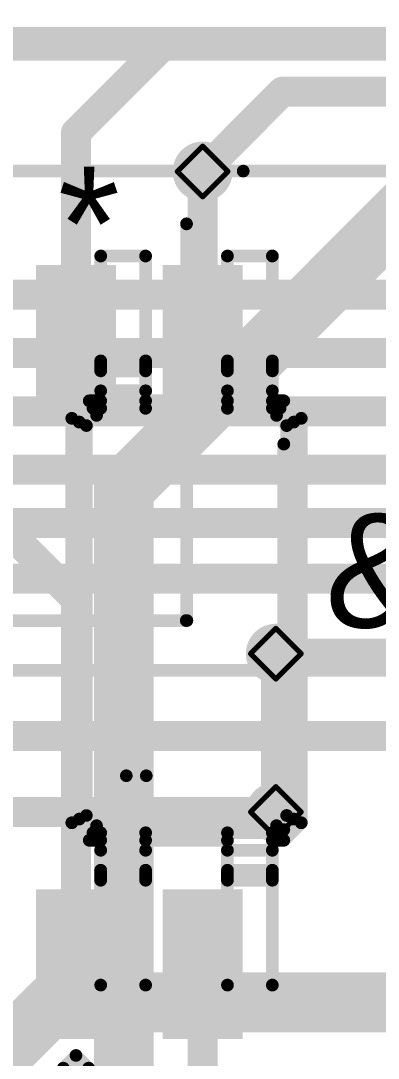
# Model space of a CAD drawing. Header units: millimetres. Extents: x -16 to 330, y -45 to 150.
# Drawn here: x 53.09 to 56.68, y 8.13 to 18.51 of the extents above; entities that cross this region are included whole.
import ezdxf

# ---------------------------------------------------------------- set-up
doc = ezdxf.new("R2010")
doc.units = ezdxf.units.MM
for name, color, linetype in [('BottomLayer', 5, 'Continuous'), ('BottomSolder', 6, 'Continuous'), ('DrillDrawing', 1, 'Continuous'), ('Mechanical13', 56, 'Continuous'), ('MidLayer1', 16, 'Continuous'), ('MidLayer2', 76, 'Continuous'), ('TopLayer', 1, 'Continuous'), ('TopOverlay', 2, 'Continuous'), ('TopPaste', 8, 'Continuous'), ('TopSolder', 216, 'Continuous'), ('ViaHoleLayer', 16, 'Continuous')]:
    doc.layers.add(name, color=color, linetype=linetype)
doc.styles.add('Arial', font='arial.ttf', dxfattribs={"height": 0.2})

# ---------------------------------------------------------------- blocks, each defined once
blk = doc.blocks.new('SOP_4_1_27_________B____2_6___63')
at = {"layer": 'TopLayer'}
for points in [[(-3.875, 1.035), (-2.375, 1.035), (-2.375, 0.235), (-3.875, 0.235)], [(2.375, 1.035), (3.875, 1.035), (3.875, 0.235), (2.375, 0.235)], [(2.375, 1.035), (3.875, 1.035), (3.875, 0.235), (2.375, 0.235)], [(-3.875, -0.235), (-2.375, -0.235), (-2.375, -1.035), (-3.875, -1.035)], [(2.375, -0.235), (3.875, -0.235), (3.875, -1.035), (2.375, -1.035)]]:
    blk.add_hatch(color=1, dxfattribs=at).paths.add_polyline_path(points)
at = {"layer": 'TopPaste'}
for points in [[(-3.875, 1.035), (-2.375, 1.035), (-2.375, 0.235), (-3.875, 0.235)], [(2.375, 1.035), (3.875, 1.035), (3.875, 0.235), (2.375, 0.235)], [(2.375, 1.035), (3.875, 1.035), (3.875, 0.235), (2.375, 0.235)], [(-3.875, -0.235), (-2.375, -0.235), (-2.375, -1.035), (-3.875, -1.035)], [(2.375, -0.235), (3.875, -0.235), (3.875, -1.035), (2.375, -1.035)]]:
    blk.add_hatch(color=8, dxfattribs=at).paths.add_polyline_path(points)
at = {"layer": 'TopSolder'}
for points in [[(-3.875, 1.035), (-2.375, 1.035), (-2.375, 0.235), (-3.875, 0.235)], [(2.375, 1.035), (3.875, 1.035), (3.875, 0.235), (2.375, 0.235)], [(2.375, 1.035), (3.875, 1.035), (3.875, 0.235), (2.375, 0.235)], [(-3.875, -0.235), (-2.375, -0.235), (-2.375, -1.035), (-3.875, -1.035)], [(2.375, -0.235), (3.875, -0.235), (3.875, -1.035), (2.375, -1.035)]]:
    blk.add_hatch(color=216, dxfattribs=at).paths.add_polyline_path(points)
at = {"layer": 'TopOverlay', "const_width": 0.127}
for points in [[(-1.778, 1.448), (2.083, 1.448)], [(-4.166, 0.762), (-4.166, 0.508)], [(-4.166, 0.762), (-4.039, 0.635)], [(-4.039, 0.635), (-4.166, 0.508)], [(-1.778, -1.448), (2.083, -1.448)]]:
    blk.add_lwpolyline(points, dxfattribs=at)
at = {"layer": 'TopOverlay', "const_width": 0.0635}
for points in [[(-1.81, 1.448, 1), (-1.746, 1.448, 1)], [(2.051, 1.448, 1), (2.115, 1.448, 1)], [(-4.197, 0.762, 1), (-4.134, 0.762, 1)], [(-4.197, 0.762, 1), (-4.134, 0.762, 1)], [(-4.07, 0.635, 1), (-4.007, 0.635, 1)], [(-4.07, 0.635, 1), (-4.007, 0.635, 1)], [(-4.197, 0.508, 1), (-4.134, 0.508, 1)], [(-4.197, 0.508, 1), (-4.134, 0.508, 1)], [(-1.81, -1.448, 1), (-1.746, -1.448, 1)], [(2.051, -1.448, 1), (2.115, -1.448, 1)]]:
    blk.add_lwpolyline(points, format="xyb", close=True, dxfattribs=at)

msp = doc.modelspace()

# ---------------------------------------------------------------- hatches: boundary and pattern name
at = {"layer": 'BottomLayer'}
h = msp.add_hatch(color=5, dxfattribs=at)
edge = h.paths.add_edge_path()
edge.add_arc((54.918, 17.005), 0.3, 0, 360)
h = msp.add_hatch(color=5, dxfattribs=at)
edge = h.paths.add_edge_path()
edge.add_arc((55.651, 12.177), 0.3, 0, 360)
h = msp.add_hatch(color=5, dxfattribs=at)
edge = h.paths.add_edge_path()
edge.add_arc((55.651, 10.592), 0.3, 0, 360)
at = {"layer": 'BottomSolder'}
h = msp.add_hatch(color=6, dxfattribs=at)
edge = h.paths.add_edge_path()
edge.add_arc((54.918, 17.005), 0.15, 0, 360)
h = msp.add_hatch(color=6, dxfattribs=at)
edge = h.paths.add_edge_path()
edge.add_arc((55.651, 12.177), 0.15, 0, 360)
h = msp.add_hatch(color=6, dxfattribs=at)
edge = h.paths.add_edge_path()
edge.add_arc((55.651, 10.592), 0.15, 0, 360)
at = {"layer": 'MidLayer1'}
h = msp.add_hatch(color=16, dxfattribs=at)
edge = h.paths.add_edge_path()
edge.add_arc((54.918, 17.005), 0.3, 0, 360)
h = msp.add_hatch(color=16, dxfattribs=at)
edge = h.paths.add_edge_path()
edge.add_arc((55.651, 12.177), 0.3, 0, 360)
h = msp.add_hatch(color=16, dxfattribs=at)
edge = h.paths.add_edge_path()
edge.add_arc((55.651, 10.592), 0.3, 0, 360)
at = {"layer": 'MidLayer2'}
h = msp.add_hatch(color=76, dxfattribs=at)
edge = h.paths.add_edge_path()
edge.add_arc((54.918, 17.005), 0.3, 0, 360)
h = msp.add_hatch(color=76, dxfattribs=at)
edge = h.paths.add_edge_path()
edge.add_arc((55.651, 12.177), 0.3, 0, 360)
h = msp.add_hatch(color=76, dxfattribs=at)
edge = h.paths.add_edge_path()
edge.add_arc((55.651, 10.592), 0.3, 0, 360)
at = {"layer": 'TopLayer'}
h = msp.add_hatch(color=1, dxfattribs=at)
edge = h.paths.add_edge_path()
edge.add_arc((54.918, 17.005), 0.3, 0, 360)
h = msp.add_hatch(color=1, dxfattribs=at)
edge = h.paths.add_edge_path()
edge.add_arc((55.651, 12.177), 0.3, 0, 360)
h = msp.add_hatch(color=1, dxfattribs=at)
edge = h.paths.add_edge_path()
edge.add_arc((55.651, 10.592), 0.3, 0, 360)
at = {"layer": 'TopSolder'}
h = msp.add_hatch(color=216, dxfattribs=at)
edge = h.paths.add_edge_path()
edge.add_arc((54.918, 17.005), 0.15, 0, 360)
h = msp.add_hatch(color=216, dxfattribs=at)
edge = h.paths.add_edge_path()
edge.add_arc((55.651, 12.177), 0.15, 0, 360)
h = msp.add_hatch(color=216, dxfattribs=at)
edge = h.paths.add_edge_path()
edge.add_arc((55.651, 10.592), 0.15, 0, 360)
at = {"layer": 'ViaHoleLayer'}
h = msp.add_hatch(color=16, dxfattribs=at)
edge = h.paths.add_edge_path()
edge.add_arc((54.918, 17.005), 0.15, 0, 360)
h = msp.add_hatch(color=16, dxfattribs=at)
edge = h.paths.add_edge_path()
edge.add_arc((55.651, 12.177), 0.15, 0, 360)
h = msp.add_hatch(color=16, dxfattribs=at)
edge = h.paths.add_edge_path()
edge.add_arc((55.651, 10.592), 0.15, 0, 360)

# ---------------------------------------------------------------- linework, layer by layer
at = {"layer": 'BottomLayer', "const_width": 0.3}
for points in [[(46.435, 18.302), (64.225, 18.302)], [(54.918, 17.005), (55.718, 17.805)], [(55.718, 17.805), (64.497, 17.805)], [(28.804, 15.773), (65.43, 15.773)], [(29.145, 15.189), (65.91, 15.189)], [(32.969, 14.605), (66.428, 14.605)], [(33.503, 14.021), (66.831, 14.021)], [(42.621, 13.487), (67.284, 13.487)], [(43.078, 12.929), (67.793, 12.929)], [(55.651, 12.177), (68.019, 12.177)], [(52.513, 11.354), (70.714, 11.354)], [(52.908, 10.592), (55.651, 10.592)]]:
    msp.add_lwpolyline(points, dxfattribs=at)
at = {"layer": 'BottomLayer', "const_width": 0.15}
for points in [[(55.643, 17.805, 1), (55.793, 17.805, 1)], [(55.643, 17.805, 1), (55.793, 17.805, 1)], [(54.843, 17.005, 1), (54.993, 17.005, 1)], [(55.576, 12.177, 1), (55.726, 12.177, 1)], [(55.576, 10.592, 1), (55.726, 10.592, 1)]]:
    msp.add_lwpolyline(points, format="xyb", close=True, dxfattribs=at)
at = {"layer": 'DrillDrawing', "const_width": 0.0508}
for points in [[(54.664, 17.005), (54.918, 17.259)], [(54.918, 17.259), (55.172, 17.005)], [(54.664, 17.005), (54.918, 16.751)], [(54.918, 16.751), (55.172, 17.005)], [(55.397, 12.177), (55.651, 12.431)], [(55.651, 12.431), (55.905, 12.177)], [(55.397, 12.177), (55.651, 11.923)], [(55.651, 11.923), (55.905, 12.177)], [(55.397, 10.592), (55.651, 10.846)], [(55.651, 10.846), (55.905, 10.592)], [(55.397, 10.592), (55.651, 10.338)], [(55.651, 10.338), (55.905, 10.592)]]:
    msp.add_lwpolyline(points, dxfattribs=at)
at = {"layer": 'DrillDrawing', "const_width": 0.0254}
for points in [[(54.905, 17.259, 1), (54.93, 17.259, 1)], [(54.905, 17.259, 1), (54.93, 17.259, 1)], [(54.651, 17.005, 1), (54.676, 17.005, 1)], [(54.651, 17.005, 1), (54.676, 17.005, 1)], [(55.159, 17.005, 1), (55.184, 17.005, 1)], [(55.159, 17.005, 1), (55.184, 17.005, 1)], [(54.905, 16.751, 1), (54.93, 16.751, 1)], [(54.905, 16.751, 1), (54.93, 16.751, 1)], [(55.639, 12.431, 1), (55.664, 12.431, 1)], [(55.639, 12.431, 1), (55.664, 12.431, 1)], [(55.385, 12.177, 1), (55.41, 12.177, 1)], [(55.385, 12.177, 1), (55.41, 12.177, 1)], [(55.893, 12.177, 1), (55.918, 12.177, 1)], [(55.893, 12.177, 1), (55.918, 12.177, 1)], [(55.639, 11.923, 1), (55.664, 11.923, 1)], [(55.639, 11.923, 1), (55.664, 11.923, 1)], [(55.639, 10.846, 1), (55.664, 10.846, 1)], [(55.639, 10.846, 1), (55.664, 10.846, 1)], [(55.385, 10.592, 1), (55.41, 10.592, 1)], [(55.385, 10.592, 1), (55.41, 10.592, 1)], [(55.893, 10.592, 1), (55.918, 10.592, 1)], [(55.893, 10.592, 1), (55.918, 10.592, 1)], [(55.639, 10.338, 1), (55.664, 10.338, 1)], [(55.639, 10.338, 1), (55.664, 10.338, 1)]]:
    msp.add_lwpolyline(points, format="xyb", close=True, dxfattribs=at)
at = {"layer": 'Mechanical13', "const_width": 0.127}
for points in [[(52.256, 17.009), (60.201, 17.009)], [(52.256, 17.009), (60.201, 17.009)], [(55.324, 17.009), (59.296, 17.009)], [(55.324, 17.009), (59.296, 17.009)], [(54.756, 12.509), (54.756, 16.481)], [(54.756, 12.509), (54.756, 16.481)], [(53.896, 16.159), (54.346, 16.159)], [(53.896, 15.109), (53.896, 16.159)], [(54.346, 15.109), (54.346, 16.159)], [(55.166, 16.159), (55.616, 16.159)], [(55.166, 15.109), (55.166, 16.159)], [(55.616, 15.109), (55.616, 16.159)], [(53.896, 15.109), (54.346, 15.109)], [(53.896, 15.009), (53.896, 15.109)], [(54.346, 15.009), (54.346, 15.109)], [(55.166, 15.109), (55.616, 15.109)], [(55.166, 15.009), (55.166, 15.109)], [(55.616, 15.009), (55.616, 15.109)], [(53.896, 15.009), (54.346, 15.009)], [(53.896, 14.809), (53.896, 15.009)], [(54.346, 14.809), (54.346, 15.009)], [(55.166, 15.009), (55.616, 15.009)], [(55.166, 14.809), (55.166, 15.009)], [(55.616, 14.809), (55.616, 15.009)], [(53.896, 14.809), (54.346, 14.809)], [(53.896, 14.634), (53.896, 14.809)], [(54.346, 14.634), (54.346, 14.809)], [(55.166, 14.809), (55.616, 14.809)], [(55.166, 14.634), (55.166, 14.809)], [(55.616, 14.634), (55.616, 14.809)], [(53.606, 14.534), (53.781, 14.709)], [(53.781, 14.709), (53.896, 14.709)], [(53.781, 14.709), (53.854, 14.563)], [(54.346, 14.709), (55.166, 14.709)], [(55.616, 14.709), (55.731, 14.709)], [(55.658, 14.563), (55.731, 14.709)], [(55.731, 14.709), (55.906, 14.534)], [(53.681, 14.496), (53.819, 14.634)], [(53.819, 14.634), (55.694, 14.634)], [(55.694, 14.634), (55.831, 14.496)], [(53.606, 14.534), (53.753, 14.461)], [(53.606, 10.484), (53.606, 14.534)], [(53.681, 10.521), (53.681, 14.496)], [(53.753, 14.461), (53.854, 14.563)], [(53.854, 14.563), (55.658, 14.563)], [(55.658, 14.563), (55.76, 14.461)], [(55.76, 14.461), (55.906, 14.534)], [(55.831, 10.521), (55.831, 14.496)], [(55.906, 10.484), (55.906, 14.534)], [(53.753, 10.557), (53.753, 14.461)], [(55.76, 10.557), (55.76, 14.461)], [(46.812, 12.509), (54.756, 12.509)], [(46.812, 12.509), (54.756, 12.509)], [(49.756, 12.009), (57.701, 12.009)], [(49.756, 12.009), (57.701, 12.009)], [(53.606, 10.484), (53.753, 10.557)], [(53.753, 10.557), (53.854, 10.455)], [(55.658, 10.455), (55.76, 10.557)], [(55.76, 10.557), (55.906, 10.484)], [(53.606, 10.484), (53.781, 10.309)], [(53.681, 10.521), (53.819, 10.384)], [(53.781, 10.309), (53.854, 10.455)], [(53.854, 10.455), (55.658, 10.455)], [(55.658, 10.455), (55.731, 10.309)], [(55.694, 10.384), (55.831, 10.521)], [(55.731, 10.309), (55.906, 10.484)], [(53.819, 10.384), (55.694, 10.384)], [(53.896, 10.209), (53.896, 10.384)], [(54.346, 10.209), (54.346, 10.384)], [(55.166, 10.209), (55.166, 10.384)], [(55.616, 10.209), (55.616, 10.384)], [(53.781, 10.309), (53.896, 10.309)], [(54.346, 10.309), (55.166, 10.309)], [(55.616, 10.309), (55.731, 10.309)], [(53.896, 10.209), (54.346, 10.209)], [(53.896, 10.009), (53.896, 10.209)], [(54.346, 10.009), (54.346, 10.209)], [(55.166, 10.209), (55.616, 10.209)], [(55.166, 10.009), (55.166, 10.209)], [(55.616, 10.009), (55.616, 10.209)], [(53.896, 10.009), (54.346, 10.009)], [(53.896, 9.909), (53.896, 10.009)], [(54.346, 9.909), (54.346, 10.009)], [(55.166, 10.009), (55.616, 10.009)], [(55.166, 9.909), (55.166, 10.009)], [(55.616, 9.909), (55.616, 10.009)], [(53.896, 9.909), (54.346, 9.909)], [(53.896, 8.859), (53.896, 9.909)], [(54.346, 8.859), (54.346, 9.909)], [(55.166, 9.909), (55.616, 9.909)], [(55.166, 8.859), (55.166, 9.909)], [(55.616, 8.859), (55.616, 9.909)], [(53.896, 8.859), (54.346, 8.859)], [(55.166, 8.859), (55.616, 8.859)]]:
    msp.add_lwpolyline(points, dxfattribs=at)
at = {"layer": 'Mechanical13'}
for points, const_width in [([(55.292, 17.009, 1), (55.356, 17.009, 1)], 0.0635), ([(55.292, 17.009, 1), (55.356, 17.009, 1)], 0.0635), ([(54.724, 16.481, 1), (54.788, 16.481, 1)], 0.0635), ([(54.724, 16.481, 1), (54.788, 16.481, 1)], 0.0635), ([(53.864, 16.159, 1), (53.928, 16.159, 1)], 0.0635), ([(53.864, 16.159, 1), (53.928, 16.159, 1)], 0.0635), ([(54.314, 16.159, 1), (54.378, 16.159, 1)], 0.0635), ([(54.314, 16.159, 1), (54.378, 16.159, 1)], 0.0635), ([(55.134, 16.159, 1), (55.198, 16.159, 1)], 0.0635), ([(55.134, 16.159, 1), (55.198, 16.159, 1)], 0.0635), ([(55.584, 16.159, 1), (55.648, 16.159, 1)], 0.0635), ([(55.584, 16.159, 1), (55.648, 16.159, 1)], 0.0635), ([(53.864, 15.109, 1), (53.928, 15.109, 1)], 0.0635), ([(53.864, 15.109, 1), (53.928, 15.109, 1)], 0.0635), ([(53.864, 15.109, 1), (53.928, 15.109, 1)], 0.0635), ([(54.314, 15.109, 1), (54.378, 15.109, 1)], 0.0635), ([(54.314, 15.109, 1), (54.378, 15.109, 1)], 0.0635), ([(54.314, 15.109, 1), (54.378, 15.109, 1)], 0.0635), ([(55.134, 15.109, 1), (55.198, 15.109, 1)], 0.0635), ([(55.134, 15.109, 1), (55.198, 15.109, 1)], 0.0635), ([(55.134, 15.109, 1), (55.198, 15.109, 1)], 0.0635), ([(55.584, 15.109, 1), (55.648, 15.109, 1)], 0.0635), ([(55.584, 15.109, 1), (55.648, 15.109, 1)], 0.0635), ([(55.584, 15.109, 1), (55.648, 15.109, 1)], 0.0635), ([(53.864, 15.009, 1), (53.928, 15.009, 1)], 0.0635), ([(53.864, 15.009, 1), (53.928, 15.009, 1)], 0.0635), ([(53.864, 15.009, 1), (53.928, 15.009, 1)], 0.0635), ([(54.314, 15.009, 1), (54.378, 15.009, 1)], 0.0635), ([(54.314, 15.009, 1), (54.378, 15.009, 1)], 0.0635), ([(54.314, 15.009, 1), (54.378, 15.009, 1)], 0.0635), ([(55.134, 15.009, 1), (55.198, 15.009, 1)], 0.0635), ([(55.134, 15.009, 1), (55.198, 15.009, 1)], 0.0635), ([(55.134, 15.009, 1), (55.198, 15.009, 1)], 0.0635), ([(55.584, 15.009, 1), (55.648, 15.009, 1)], 0.0635), ([(55.584, 15.009, 1), (55.648, 15.009, 1)], 0.0635), ([(55.584, 15.009, 1), (55.648, 15.009, 1)], 0.0635), ([(53.864, 14.809, 1), (53.928, 14.809, 1)], 0.0635), ([(53.864, 14.809, 1), (53.928, 14.809, 1)], 0.0635), ([(53.864, 14.809, 1), (53.928, 14.809, 1)], 0.0635), ([(54.314, 14.809, 1), (54.378, 14.809, 1)], 0.0635), ([(54.314, 14.809, 1), (54.378, 14.809, 1)], 0.0635), ([(54.314, 14.809, 1), (54.378, 14.809, 1)], 0.0635), ([(55.134, 14.809, 1), (55.198, 14.809, 1)], 0.0635), ([(55.134, 14.809, 1), (55.198, 14.809, 1)], 0.0635), ([(55.134, 14.809, 1), (55.198, 14.809, 1)], 0.0635), ([(55.584, 14.809, 1), (55.648, 14.809, 1)], 0.0635), ([(55.584, 14.809, 1), (55.648, 14.809, 1)], 0.0635), ([(55.584, 14.809, 1), (55.648, 14.809, 1)], 0.0635), ([(53.749, 14.709, 1), (53.813, 14.709, 1)], 0.0635), ([(53.749, 14.709, 1), (53.813, 14.709, 1)], 0.0635), ([(53.749, 14.709, 1), (53.813, 14.709, 1)], 0.0635), ([(53.864, 14.709, 1), (53.928, 14.709, 1)], 0.0635), ([(54.314, 14.709, 1), (54.378, 14.709, 1)], 0.0635), ([(55.134, 14.709, 1), (55.198, 14.709, 1)], 0.0635), ([(55.584, 14.709, 1), (55.648, 14.709, 1)], 0.0635), ([(55.699, 14.709, 1), (55.763, 14.709, 1)], 0.0635), ([(55.699, 14.709, 1), (55.763, 14.709, 1)], 0.0635), ([(55.699, 14.709, 1), (55.763, 14.709, 1)], 0.0635), ([(53.787, 14.634, 1), (53.85, 14.634, 1)], 0.0635), ([(53.787, 14.634, 1), (53.85, 14.634, 1)], 0.0635), ([(53.864, 14.634, 1), (53.928, 14.634, 1)], 0.0635), ([(54.314, 14.634, 1), (54.378, 14.634, 1)], 0.0635), ([(55.134, 14.634, 1), (55.198, 14.634, 1)], 0.0635), ([(55.584, 14.634, 1), (55.648, 14.634, 1)], 0.0635), ([(55.662, 14.634, 1), (55.725, 14.634, 1)], 0.0635), ([(55.662, 14.634, 1), (55.725, 14.634, 1)], 0.0635), ([(53.574, 14.534, 1), (53.638, 14.534, 1)], 0.0635), ([(53.574, 14.534, 1), (53.638, 14.534, 1)], 0.0635), ([(53.574, 14.534, 1), (53.638, 14.534, 1)], 0.0635), ([(53.649, 14.496, 1), (53.713, 14.496, 1)], 0.0635), ([(53.649, 14.496, 1), (53.713, 14.496, 1)], 0.0635), ([(53.823, 14.563, 1), (53.886, 14.563, 1)], 0.0635), ([(53.823, 14.563, 1), (53.886, 14.563, 1)], 0.0635), ([(53.823, 14.563, 1), (53.886, 14.563, 1)], 0.0635), ([(55.626, 14.563, 1), (55.69, 14.563, 1)], 0.0635), ([(55.626, 14.563, 1), (55.69, 14.563, 1)], 0.0635), ([(55.626, 14.563, 1), (55.69, 14.563, 1)], 0.0635), ([(55.799, 14.496, 1), (55.863, 14.496, 1)], 0.0635), ([(55.799, 14.496, 1), (55.863, 14.496, 1)], 0.0635), ([(55.874, 14.534, 1), (55.938, 14.534, 1)], 0.0635), ([(55.874, 14.534, 1), (55.938, 14.534, 1)], 0.0635), ([(55.874, 14.534, 1), (55.938, 14.534, 1)], 0.0635), ([(53.721, 14.461, 1), (53.784, 14.461, 1)], 0.0635), ([(53.721, 14.461, 1), (53.784, 14.461, 1)], 0.0635), ([(53.721, 14.461, 1), (53.784, 14.461, 1)], 0.0635), ([(55.728, 14.461, 1), (55.792, 14.461, 1)], 0.0635), ([(55.728, 14.461, 1), (55.792, 14.461, 1)], 0.0635), ([(55.728, 14.461, 1), (55.792, 14.461, 1)], 0.0635), ([(54.759, 12.509, 1), (54.753, 12.509, 1)], 0.127), ([(54.759, 12.509, 1), (54.753, 12.509, 1)], 0.127), ([(54.721, 12.509, 1), (54.785, 12.509, 1)], 0.0635), ([(54.721, 12.509, 1), (54.785, 12.509, 1)], 0.0635), ([(54.724, 12.509, 1), (54.788, 12.509, 1)], 0.0635), ([(54.724, 12.509, 1), (54.788, 12.509, 1)], 0.0635), ([(54.724, 12.509, 1), (54.788, 12.509, 1)], 0.0635), ([(54.724, 12.509, 1), (54.788, 12.509, 1)], 0.0635), ([(54.728, 12.509, 1), (54.791, 12.509, 1)], 0.0635), ([(54.728, 12.509, 1), (54.791, 12.509, 1)], 0.0635), ([(54.353, 10.955, 1), (54.153, 10.955, 1)], 0.127), ([(54.121, 10.955, 1), (54.184, 10.955, 1)], 0.0635), ([(54.321, 10.955, 1), (54.384, 10.955, 1)], 0.0635), ([(53.721, 10.557, 1), (53.784, 10.557, 1)], 0.0635), ([(53.721, 10.557, 1), (53.784, 10.557, 1)], 0.0635), ([(53.721, 10.557, 1), (53.784, 10.557, 1)], 0.0635), ([(55.728, 10.557, 1), (55.792, 10.557, 1)], 0.0635), ([(55.728, 10.557, 1), (55.792, 10.557, 1)], 0.0635), ([(55.728, 10.557, 1), (55.792, 10.557, 1)], 0.0635), ([(53.574, 10.484, 1), (53.638, 10.484, 1)], 0.0635), ([(53.574, 10.484, 1), (53.638, 10.484, 1)], 0.0635), ([(53.574, 10.484, 1), (53.638, 10.484, 1)], 0.0635), ([(53.649, 10.521, 1), (53.713, 10.521, 1)], 0.0635), ([(53.649, 10.521, 1), (53.713, 10.521, 1)], 0.0635), ([(53.823, 10.455, 1), (53.886, 10.455, 1)], 0.0635), ([(53.823, 10.455, 1), (53.886, 10.455, 1)], 0.0635), ([(53.823, 10.455, 1), (53.886, 10.455, 1)], 0.0635), ([(55.626, 10.455, 1), (55.69, 10.455, 1)], 0.0635), ([(55.626, 10.455, 1), (55.69, 10.455, 1)], 0.0635), ([(55.626, 10.455, 1), (55.69, 10.455, 1)], 0.0635), ([(55.799, 10.521, 1), (55.863, 10.521, 1)], 0.0635), ([(55.799, 10.521, 1), (55.863, 10.521, 1)], 0.0635), ([(55.874, 10.484, 1), (55.938, 10.484, 1)], 0.0635), ([(55.874, 10.484, 1), (55.938, 10.484, 1)], 0.0635), ([(55.874, 10.484, 1), (55.938, 10.484, 1)], 0.0635), ([(53.787, 10.384, 1), (53.85, 10.384, 1)], 0.0635), ([(53.787, 10.384, 1), (53.85, 10.384, 1)], 0.0635), ([(53.864, 10.384, 1), (53.928, 10.384, 1)], 0.0635), ([(54.314, 10.384, 1), (54.378, 10.384, 1)], 0.0635), ([(55.134, 10.384, 1), (55.198, 10.384, 1)], 0.0635), ([(55.584, 10.384, 1), (55.648, 10.384, 1)], 0.0635), ([(55.662, 10.384, 1), (55.725, 10.384, 1)], 0.0635), ([(55.662, 10.384, 1), (55.725, 10.384, 1)], 0.0635), ([(53.749, 10.309, 1), (53.813, 10.309, 1)], 0.0635), ([(53.749, 10.309, 1), (53.813, 10.309, 1)], 0.0635), ([(53.749, 10.309, 1), (53.813, 10.309, 1)], 0.0635), ([(53.864, 10.309, 1), (53.928, 10.309, 1)], 0.0635), ([(54.314, 10.309, 1), (54.378, 10.309, 1)], 0.0635), ([(55.134, 10.309, 1), (55.198, 10.309, 1)], 0.0635), ([(55.584, 10.309, 1), (55.648, 10.309, 1)], 0.0635), ([(55.699, 10.309, 1), (55.763, 10.309, 1)], 0.0635), ([(55.699, 10.309, 1), (55.763, 10.309, 1)], 0.0635), ([(55.699, 10.309, 1), (55.763, 10.309, 1)], 0.0635), ([(53.864, 10.209, 1), (53.928, 10.209, 1)], 0.0635), ([(53.864, 10.209, 1), (53.928, 10.209, 1)], 0.0635), ([(53.864, 10.209, 1), (53.928, 10.209, 1)], 0.0635), ([(54.314, 10.209, 1), (54.378, 10.209, 1)], 0.0635), ([(54.314, 10.209, 1), (54.378, 10.209, 1)], 0.0635), ([(54.314, 10.209, 1), (54.378, 10.209, 1)], 0.0635), ([(55.134, 10.209, 1), (55.198, 10.209, 1)], 0.0635), ([(55.134, 10.209, 1), (55.198, 10.209, 1)], 0.0635), ([(55.134, 10.209, 1), (55.198, 10.209, 1)], 0.0635), ([(55.584, 10.209, 1), (55.648, 10.209, 1)], 0.0635), ([(55.584, 10.209, 1), (55.648, 10.209, 1)], 0.0635), ([(55.584, 10.209, 1), (55.648, 10.209, 1)], 0.0635), ([(53.864, 10.009, 1), (53.928, 10.009, 1)], 0.0635), ([(53.864, 10.009, 1), (53.928, 10.009, 1)], 0.0635), ([(53.864, 10.009, 1), (53.928, 10.009, 1)], 0.0635), ([(54.314, 10.009, 1), (54.378, 10.009, 1)], 0.0635), ([(54.314, 10.009, 1), (54.378, 10.009, 1)], 0.0635), ([(54.314, 10.009, 1), (54.378, 10.009, 1)], 0.0635), ([(55.134, 10.009, 1), (55.198, 10.009, 1)], 0.0635), ([(55.134, 10.009, 1), (55.198, 10.009, 1)], 0.0635), ([(55.134, 10.009, 1), (55.198, 10.009, 1)], 0.0635), ([(55.584, 10.009, 1), (55.648, 10.009, 1)], 0.0635), ([(55.584, 10.009, 1), (55.648, 10.009, 1)], 0.0635), ([(55.584, 10.009, 1), (55.648, 10.009, 1)], 0.0635), ([(53.864, 9.909, 1), (53.928, 9.909, 1)], 0.0635), ([(53.864, 9.909, 1), (53.928, 9.909, 1)], 0.0635), ([(53.864, 9.909, 1), (53.928, 9.909, 1)], 0.0635), ([(54.314, 9.909, 1), (54.378, 9.909, 1)], 0.0635), ([(54.314, 9.909, 1), (54.378, 9.909, 1)], 0.0635), ([(54.314, 9.909, 1), (54.378, 9.909, 1)], 0.0635), ([(55.134, 9.909, 1), (55.198, 9.909, 1)], 0.0635), ([(55.134, 9.909, 1), (55.198, 9.909, 1)], 0.0635), ([(55.134, 9.909, 1), (55.198, 9.909, 1)], 0.0635), ([(55.584, 9.909, 1), (55.648, 9.909, 1)], 0.0635), ([(55.584, 9.909, 1), (55.648, 9.909, 1)], 0.0635), ([(55.584, 9.909, 1), (55.648, 9.909, 1)], 0.0635), ([(53.864, 8.859, 1), (53.928, 8.859, 1)], 0.0635), ([(53.864, 8.859, 1), (53.928, 8.859, 1)], 0.0635), ([(54.314, 8.859, 1), (54.378, 8.859, 1)], 0.0635), ([(54.314, 8.859, 1), (54.378, 8.859, 1)], 0.0635), ([(55.134, 8.859, 1), (55.198, 8.859, 1)], 0.0635), ([(55.134, 8.859, 1), (55.198, 8.859, 1)], 0.0635), ([(55.584, 8.859, 1), (55.648, 8.859, 1)], 0.0635), ([(55.584, 8.859, 1), (55.648, 8.859, 1)], 0.0635)]:
    msp.add_lwpolyline(points, format="xyb", close=True, dxfattribs=dict(at, const_width=const_width))
at = {"layer": 'MidLayer1', "const_width": 0.6}
for points in [[(54.127, 13.825), (63.805, 23.503)], [(54.127, 4.147), (54.127, 13.825)]]:
    msp.add_lwpolyline(points, dxfattribs=at)
at = {"layer": 'MidLayer1', "const_width": 0.3}
msp.add_lwpolyline([(53.977, 13.825, 1), (54.277, 13.825, 1)], format="xyb", close=True, dxfattribs=at)
msp.add_lwpolyline([(53.977, 13.825, 1), (54.277, 13.825, 1)], format="xyb", close=True, dxfattribs=at)
at = {"layer": 'MidLayer2', "const_width": 0.6}
for points in [[(51.791, 7.047), (53.431, 8.687)], [(53.431, 8.687), (59.394, 8.687)]]:
    msp.add_lwpolyline(points, dxfattribs=at)
at = {"layer": 'MidLayer2', "const_width": 0.3}
msp.add_lwpolyline([(53.281, 8.687, 1), (53.581, 8.687, 1)], format="xyb", close=True, dxfattribs=at)
msp.add_lwpolyline([(53.281, 8.687, 1), (53.581, 8.687, 1)], format="xyb", close=True, dxfattribs=at)
at = {"layer": 'TopLayer', "const_width": 0.3}
for points in [[(44.688, 18.264), (54.518, 18.264)], [(53.648, 17.394), (54.518, 18.264)], [(54.518, 18.264), (63.965, 18.264)], [(53.648, 15.318), (53.648, 17.394)], [(54.918, 15.339), (54.918, 17.005)], [(54.918, 15.339), (54.939, 15.318)], [(53.648, 14.772), (53.648, 15.318)], [(54.939, 14.772), (54.939, 15.318)], [(52.832, 13.538), (53.648, 12.723)], [(53.648, 9.068), (53.648, 12.723)], [(55.651, 10.592), (55.651, 12.177)], [(54.918, 7.749), (54.918, 9.068)]]:
    msp.add_lwpolyline(points, dxfattribs=at)
at = {"layer": 'TopLayer', "const_width": 0.15}
for points in [[(54.443, 18.264, 1), (54.593, 18.264, 1)], [(54.443, 18.264, 1), (54.593, 18.264, 1)], [(54.443, 18.264, 1), (54.593, 18.264, 1)], [(53.573, 17.394, 1), (53.723, 17.394, 1)], [(53.573, 17.394, 1), (53.723, 17.394, 1)], [(54.843, 17.005, 1), (54.993, 17.005, 1)], [(54.843, 15.339, 1), (54.993, 15.339, 1)], [(54.843, 15.339, 1), (54.993, 15.339, 1)], [(53.573, 15.318, 1), (53.723, 15.318, 1)], [(53.573, 15.318, 1), (53.723, 15.318, 1)], [(54.864, 15.318, 1), (55.014, 15.318, 1)], [(54.864, 15.318, 1), (55.014, 15.318, 1)], [(53.573, 14.772, 1), (53.723, 14.772, 1)], [(54.864, 14.772, 1), (55.014, 14.772, 1)], [(53.573, 12.723, 1), (53.723, 12.723, 1)], [(53.573, 12.723, 1), (53.723, 12.723, 1)], [(55.576, 12.177, 1), (55.726, 12.177, 1)], [(55.576, 10.592, 1), (55.726, 10.592, 1)], [(53.573, 9.068, 1), (53.723, 9.068, 1)], [(54.843, 9.068, 1), (54.993, 9.068, 1)]]:
    msp.add_lwpolyline(points, format="xyb", close=True, dxfattribs=at)

# ---------------------------------------------------------------- block references
at = {"rotation": 90}
msp.add_blockref('SOP_4_1_27_________B____2_6___63', (54.283, 12.193), dxfattribs=at)

# ---------------------------------------------------------------- texts
at = {"layer": 'TopOverlay', "style": 'Arial'}
for s, p in [('*', (53.467, 15.912)), ('&', (56.143, 12.44))]:
    msp.add_text(s, height=1.143, dxfattribs=at).set_placement(p)

doc.saveas('drawing.dxf')
